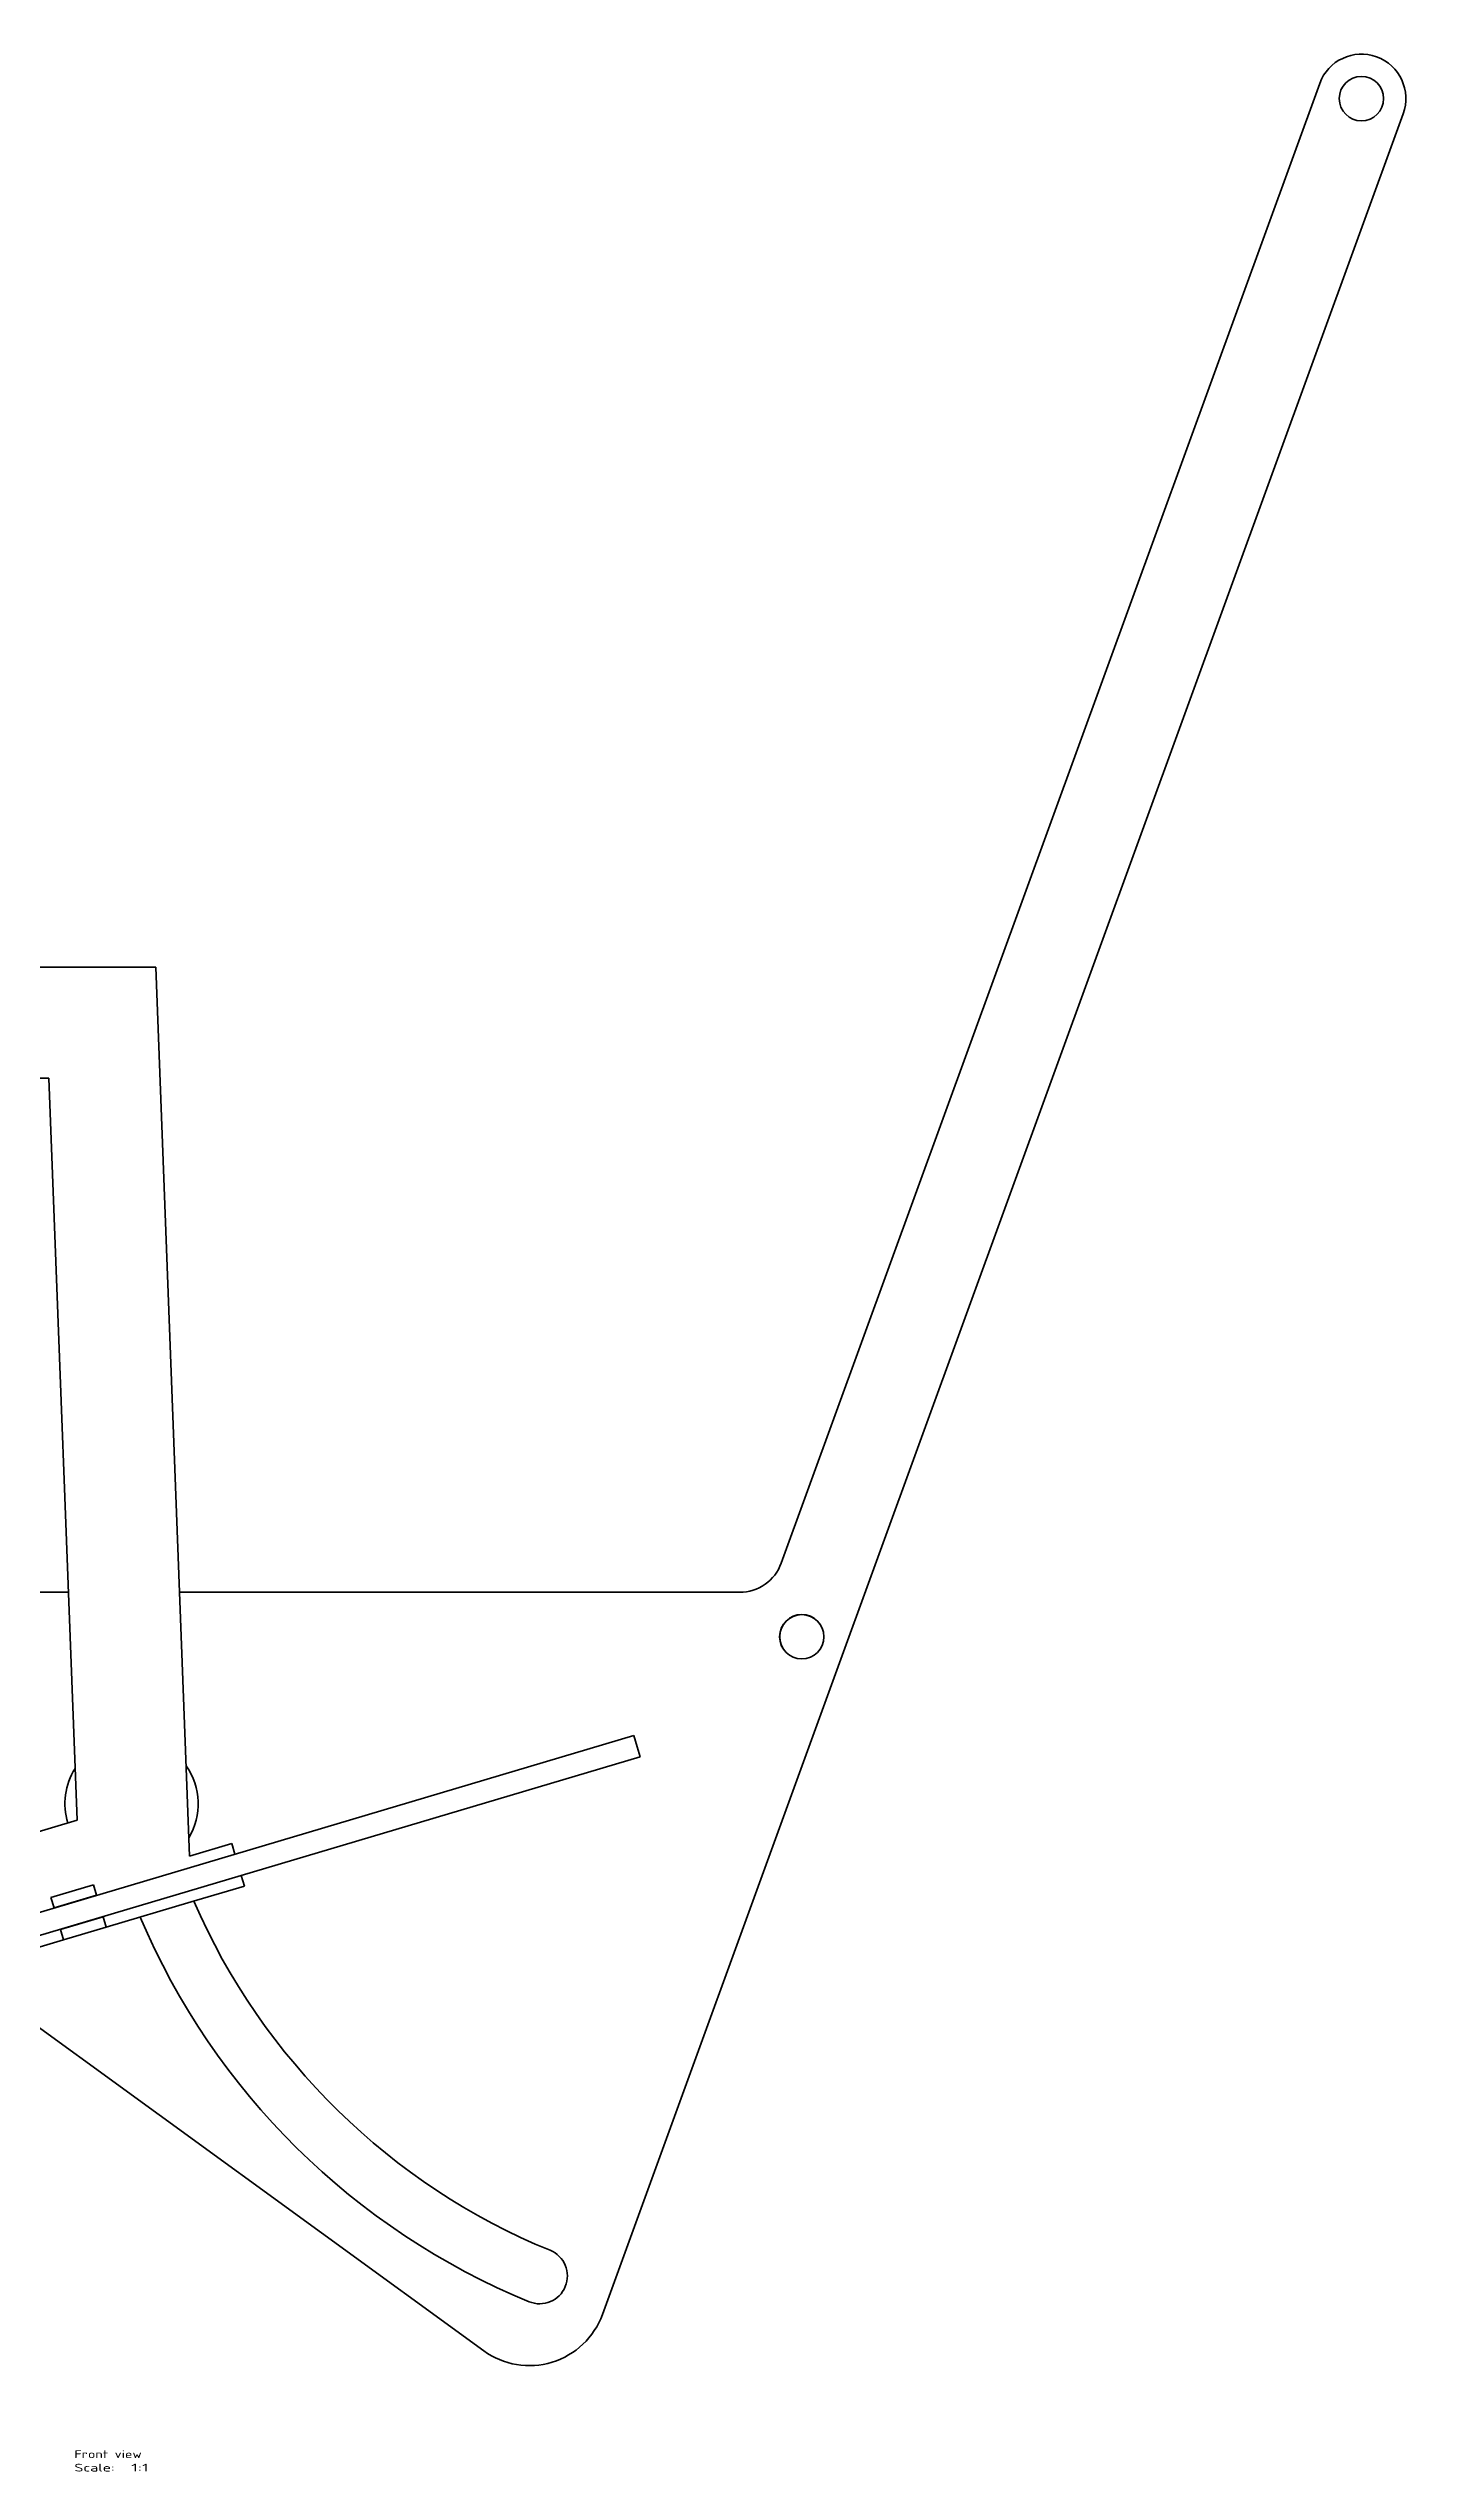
# Model space of a CAD drawing. Extents: x -1303 to 5084, y -25 to 1464.
# Drawn here: x -715 to -101, y 355 to 1446 of the extents above; entities that cross this region are included whole.
import ezdxf
from ezdxf.enums import TextEntityAlignment as Align

# ---------------------------------------------------------------- set-up
doc = ezdxf.new("R2010")
doc.units = 0
doc.layers.get('0').update_dxf_attribs({"lineweight": 13})
doc.styles.get("Standard").update_dxf_attribs({"font": 'isocp.shx'})

# ---------------------------------------------------------------- blocks, each defined once
blk = doc.blocks.new('BLOCK25')
at = {"color": 7, "lineweight": 13}
for s, p, p2 in [('Front view', (-327.630219, -369.816498), (-297.269989, -369.816498)), ('Scale:', (-327.630219, -375.863342), (-309.414093, -375.863342)), ('  1:1', (-309.414093, -375.863342), (-294.233948, -375.863342))]:
    blk.add_text(s, height=3.5, dxfattribs=at).set_placement(p, p2, align=Align.FIT)
blk = doc.blocks.new('BLOCK26')
at = {"color": 7, "lineweight": 35}
for p, q in [((-9.214449, 33.159597), (233.274993, 699.393864)), ((270.862698, 685.713059), (14.004151, -20)), ((-490.909208, 301.52767), (-511.377147, -168.906915)), ((-490.909208, 301.52767), (-290.909208, 301.52767)), ((-275.726759, -98.785889), (-290.909208, 301.52767)), ((-443.037334, 251.52767), (-459.293724, -122.108777)), ((-339.048836, 251.52767), (-443.037334, 251.52767)), ((-326.378175, -82.55792), (-339.048836, 251.52767)), ((-449.087481, 20), (-330.267893, 20)), ((-280.231945, 20), (-28.008302, 20)), ((-89.781574, -305.148936), (14.004151, -20)), ((-710.937494, -297.209442), (-544.0645, -32.410093)), ((-75.680393, -44.475998), (-516.575008, -175.670276)), ((-72.828344, -54.060664), (-513.722959, -185.254942)), ((-507.151031, -59.824203), (-552.151031, -59.821767)), ((-419.151248, -63.828968), (-456.758023, -63.826932)), ((-417.152656, -89.829077), (-417.151031, -59.829077)), ((-392.151031, -59.83043), (-417.151031, -59.829077)), ((-459.293724, -122.108777), (-326.378175, -82.55792)), ((-419.152439, -85.828968), (-457.715209, -85.82688)), ((-532.965035, -89.822811), (-677.096688, -318.535479)), ((-507.936415, -89.824161), (-552.152656, -89.821767)), ((-392.152656, -89.83043), (-417.152656, -89.829077)), ((-318.986955, -111.658558), (-338.156286, -117.362657)), ((-313.282856, -130.827889), (-274.944193, -119.419691)), ((-274.944193, -119.419691), (-250.98253, -112.289567)), ((-454.788941, -172.934978), (-332.452187, -136.531988)), ((-143.2433, -321.493826), (-378.827729, -150.33172)), ((-479.662371, -159.469746), (-460.49304, -153.765647)), ((-511.377147, -168.906915), (-541.962697, -178.008068)), ((-475.355776, -173.942591), (-456.186445, -168.238491)), ((-512.296934, -190.047275), (-473.958272, -178.639077)), ((-512.296934, -190.047275), (-536.258598, -197.177399)), ((-819.557405, -215.658353), (-771.554458, -302.257961)), ((-828.303602, -220.50645), (-788.362686, -292.561769)), ((-907.329301, -307.409865), (-797.108883, -307.409865)), ((-762.808261, -307.409865), (-729.422646, -307.409865)), ((-729.422716, -347.409865), (-907.329301, -347.409865))]:
    blk.add_line(p, q, dxfattribs=at)
at = {"color": 7, "lineweight": 35, "ltscale": 0.020074}
blk.add_line((-551.715558, 20), (-550.912594, 20), dxfattribs=at)
at = {"color": 7, "lineweight": 35, "ltscale": 0.020073}
blk.add_line((-551.715558, -20), (-550.912625, -20), dxfattribs=at)
at = {"color": 7, "lineweight": 35, "ltscale": 0.49839}
blk.add_line((-449.087449, -20), (-429.151843, -20), dxfattribs=at)
at = {"color": 7, "lineweight": 35, "ltscale": 0.495738}
blk.add_line((-409.151843, -59.829526), (-409.151843, -40), dxfattribs=at)
at = {"color": 7, "lineweight": 35, "ltscale": 0.179893}
blk.add_line((-510.223684, -53.736114), (-514.060083, -59.823835), dxfattribs=at)
at = {"color": 7, "lineweight": 35, "ltscale": 0.132203}
for p, q in [((-75.680393, -44.475998), (-74.172201, -49.544467)), ((-516.575008, -175.670276), (-515.066815, -180.738745))]:
    blk.add_line(p, q, dxfattribs=at)
at = {"color": 7, "lineweight": 35, "ltscale": 0.117797}
for p, q in [((-74.172201, -49.544467), (-72.828344, -54.060664)), ((-515.066815, -180.738745), (-513.722959, -185.254942))]:
    blk.add_line(p, q, dxfattribs=at)
at = {"color": 7, "lineweight": 35, "ltscale": 0.29909}
blk.add_line((-507.151031, -59.824203), (-507.151679, -71.787814), dxfattribs=at)
at = {"color": 7, "lineweight": 13}
blk.add_line((-419.151248, -63.828968), (-419.152366, -84.482377), dxfattribs=at)
at = {"color": 7, "lineweight": 13, "ltscale": 0.033665}
blk.add_line((-419.152366, -84.482377), (-419.152439, -85.828968), dxfattribs=at)
at = {"color": 7, "lineweight": 35, "ltscale": 0.433972}
blk.add_line((-409.151843, -107.188417), (-409.151843, -89.829526), dxfattribs=at)
at = {"color": 7, "lineweight": 35, "ltscale": 0.49663}
blk.add_line((-256.686629, -93.120236), (-275.726759, -98.785889), dxfattribs=at)
at = {"color": 7, "lineweight": 35, "ltscale": 0.125}
for p, q in [((-255.260602, -97.912576), (-256.686629, -93.120236)), ((-250.98253, -112.289567), (-252.408552, -107.497241))]:
    blk.add_line(p, q, dxfattribs=at)
at = {"color": 7, "lineweight": 35, "ltscale": 0.1225}
for p, q in [((-338.156286, -117.362657), (-336.758781, -122.059143)), ((-318.986955, -111.658558), (-317.58945, -116.355044)), ((-314.68036, -126.131403), (-313.282856, -130.827889)), ((-333.849691, -131.835502), (-332.452187, -136.531988)), ((-479.662371, -159.469746), (-478.264867, -164.166232)), ((-460.49304, -153.765647), (-459.095535, -158.462133)), ((-475.355776, -173.942591), (-473.958272, -178.639077)), ((-456.186445, -168.238491), (-454.788941, -172.934978))]:
    blk.add_line(p, q, dxfattribs=at)
at = {"color": 7, "lineweight": 35, "ltscale": 0.5}
for p, q in [((-317.58945, -116.355044), (-336.758781, -122.059143)), ((-314.68036, -126.131403), (-333.849691, -131.835502)), ((-313.282856, -130.827889), (-332.452187, -136.531988)), ((-478.264867, -164.166232), (-459.095535, -158.462133)), ((-473.958272, -178.639077), (-454.788941, -172.934978)), ((-541.962697, -178.008068), (-536.258598, -197.177399))]:
    blk.add_line(p, q, dxfattribs=at)
at = {"color": 7, "lineweight": 35, "ltscale": 0.002484}
for p, q in [((-317.561115, -116.450267), (-317.58945, -116.355044)), ((-336.730446, -122.154366), (-336.758781, -122.059143)), ((-314.68036, -126.131403), (-314.708695, -126.03618)), ((-333.849691, -131.835502), (-333.878026, -131.740279)), ((-459.0672, -158.557356), (-459.095535, -158.462133)), ((-478.236532, -164.261455), (-478.264867, -164.166232)), ((-475.355776, -173.942591), (-475.384111, -173.847368)), ((-456.186445, -168.238491), (-456.21478, -168.143269))]:
    blk.add_line(p, q, dxfattribs=at)
at = {"color": 7, "lineweight": 35, "ltscale": 0.25}
blk.add_line((-828.303602, -220.50645), (-819.557405, -215.658353), dxfattribs=at)
at = {"color": 7, "lineweight": 35}
for centre, radius in [((252.068846, 692.553462), 10), ((0, 0), 10), ((0, 0), 9.95), ((-547.151843, -74.822037), 6), ((-547.151843, -74.822037), 6), ((-397.151844, -74.83016), 6), ((-397.151843, -74.83016), 6), ((-706.329301, -327.409865), 30.55), ((-907.329301, -327.409865), 10)]:
    blk.add_circle(centre, radius, dxfattribs=at)
for centre, radius, start, end in [((252.068846, 692.553462), 20, 340, 520), ((-500, 0), 54.7, 91.727971, 263.289456), ((-28.008302, 40), 20, 270, 340), ((-500, 0), 54.7, 324.702027, 390.3154), ((-551.715558, 0), 20, 90, 270), ((-429.151843, -40), 20, 0, 90), ((-552.151843, -74.821767), 15, 89.996897, 269.996897), ((-502.151278, -64.82447), 5.000024, 179.996943, 197.691443), ((-419.15114, -61.828968), 2, 269.996897, 359.996897), ((-392.151844, -74.83043), 15, 269.996897, 449.996897), ((-301.859, -75.261902), 30, 147.855475, 196.571108), ((-301.859, -75.261902), 30, 329.389347, 394.954616), ((-419.152547, -87.828968), 2, 359.996897, 89.996898), ((0, 0), 298.6, 203.504253, 247.6977), ((0, 0), 323.6, 202.966296, 247.6977), ((-118.060364, -287.828005), 12.5, 247.6977, 427.6977), ((-797.108883, -297.409865), 10, 270, 389), ((-762.808261, -297.409865), 10, 209, 270), ((-122.670816, -293.178231), 35, 234, 340), ((-907.329301, -327.409865), 20, 90, 270)]:
    blk.add_arc(centre, radius, start, end, dxfattribs=at)

msp = doc.modelspace()

# ---------------------------------------------------------------- block references
at = {"lineweight": 0}
for name in ['BLOCK26', 'BLOCK25']:
    msp.add_blockref(name, (-375.406416, 730.425379), dxfattribs=at)

doc.saveas('drawing.dxf')
